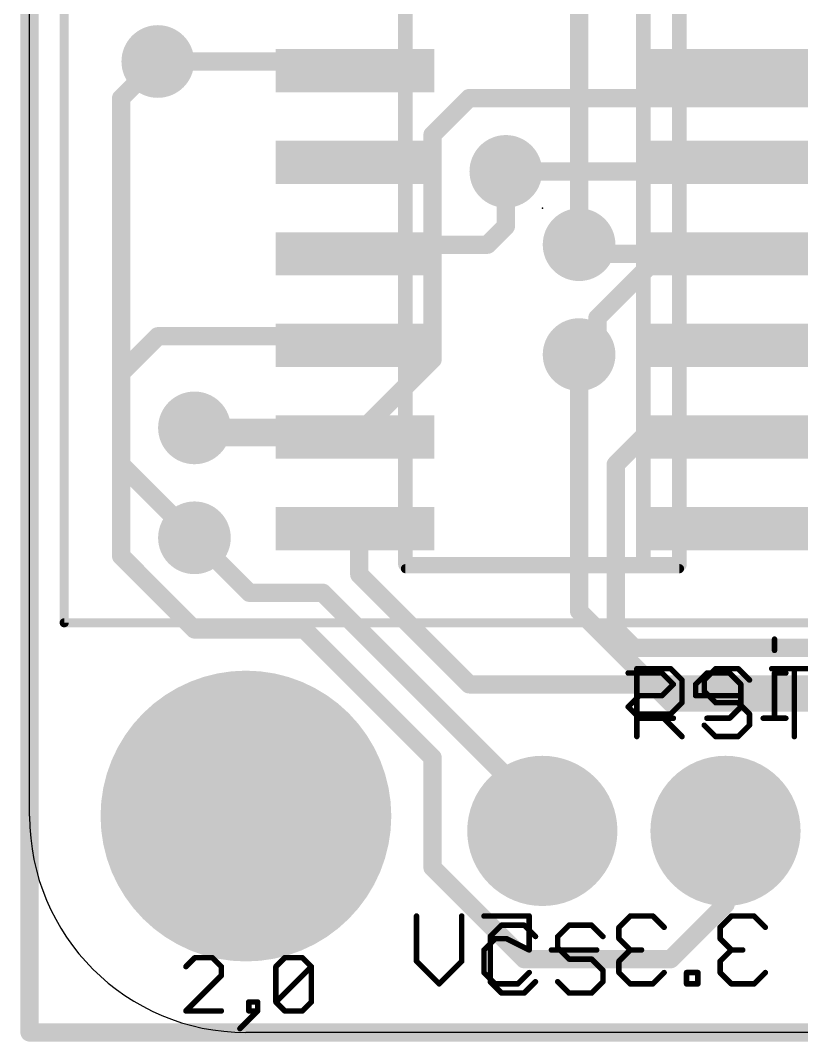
# Model space of a CAD drawing. Extents: x -0.1 to 32.1, y -0.1 to 23.1.
# Drawn here: x -0.13 to 10.71, y -0.13 to 14.03 of the extents above; entities that cross this region are included whole.
import ezdxf

# ---------------------------------------------------------------- set-up
doc = ezdxf.new("R2010")
doc.units = 0
for name, color, linetype in [('1', 12, 'CONTINUOUS'), ('16', 132, 'CONTINUOUS'), ('17', 110, 'CONTINUOUS'), ('18', 110, 'CONTINUOUS'), ('20', 53, 'CONTINUOUS'), ('21', 40, 'CONTINUOUS'), ('22', 6, 'CONTINUOUS'), ('24', 53, 'CONTINUOUS'), ('29', 253, 'CONTINUOUS'), ('39', 12, 'CONTINUOUS'), ('40', 132, 'CONTINUOUS'), ('41', 12, 'CONTINUOUS'), ('42', 132, 'CONTINUOUS'), ('43', 110, 'CONTINUOUS'), ('48', 253, 'CONTINUOUS'), ('52', 253, 'CONTINUOUS')]:
    doc.layers.add(name, color=color, linetype=linetype)

# ---------------------------------------------------------------- blocks, each defined once
blk = doc.blocks.new('ROUNDP')
at = {"const_width": 0.5}
blk.add_lwpolyline([(0, -0.25, 1), (0, 0.25, 1), (0, -0.25)], format="xyb", dxfattribs=at)
blk = doc.blocks.new('RECT')
blk.add_solid([(-0.5, -0.5), (0.5, -0.5), (-0.5, 0.5), (0.5, 0.5)])
blk = doc.blocks.new('ROUNDV')
at = {"const_width": 0.5}
blk.add_lwpolyline([(0, -0.25, 1), (0, 0.25, 1), (0, -0.25)], format="xyb", dxfattribs=at)

msp = doc.modelspace()

# ---------------------------------------------------------------- linework, layer by layer
at = {"layer": '1', "const_width": 0.254}
for points in [[(1.27, 12.954), (1.778, 13.462)], [(1.27, 7.874), (1.27, 12.954)], [(5.588, 12.446), (6.096, 12.954)], [(6.096, 12.954), (13.462, 12.954)], [(5.588, 9.331), (5.588, 12.446)], [(6.604, 11.938), (14.351, 11.938)], [(7.62, 10.922), (7.747, 10.795)], [(7.747, 10.795), (15.621, 10.795)], [(7.62, 5.842), (7.62, 9.398)], [(4.512, 8.255), (5.588, 9.331)], [(2.286, 8.382), (2.413, 8.255)], [(2.413, 8.255), (4.512, 8.255)], [(2.286, 6.858), (1.27, 7.874)], [(8.89, 4.572), (7.62, 5.842)], [(8.89, 4.572), (16.637, 4.572)]]:
    msp.add_lwpolyline(points, dxfattribs=at)
at = {"layer": '1', "const_width": 0.127}
for points in [[(1.8229, 13.4171, 1), (1.7331, 13.5069)], [(1.3335, 12.954, 1), (1.2065, 12.954)], [(1.2251, 12.9989, 1), (1.3149, 12.9091)], [(6.096, 13.0175, 1), (6.096, 12.8905)], [(6.1409, 12.9091, 1), (6.0511, 12.9989)], [(5.6515, 12.446, 1), (5.5245, 12.446)], [(5.5431, 12.4909, 1), (5.6329, 12.4011)], [(6.604, 12.0015, 1), (6.604, 11.8745)], [(7.6649, 10.9669, 1), (7.5751, 10.8771)], [(7.747, 10.8585, 1), (7.747, 10.7315)], [(7.7021, 10.7501, 1), (7.7919, 10.8399)], [(7.6835, 9.398, 1), (7.5565, 9.398)], [(5.5245, 9.331, 1), (5.6515, 9.331)], [(5.6329, 9.2861, 1), (5.5431, 9.3759)], [(2.3309, 8.4269, 1), (2.2411, 8.3371)], [(2.413, 8.3185, 1), (2.413, 8.1915)], [(2.3681, 8.2101, 1), (2.4579, 8.2999)], [(4.4671, 8.2999, 1), (4.5569, 8.2101)], [(4.512, 8.1915, 1), (4.512, 8.3185)], [(1.3149, 7.9189, 1), (1.2251, 7.8291)], [(1.2065, 7.874, 1), (1.3335, 7.874)], [(2.2411, 6.8131, 1), (2.3309, 6.9029)], [(7.6649, 5.8869, 1), (7.5751, 5.7971)], [(7.5565, 5.842, 1), (7.6835, 5.842)], [(8.89, 4.6355, 1), (8.89, 4.5085)], [(8.8451, 4.5271, 1), (8.9349, 4.6169)]]:
    msp.add_lwpolyline(points, format="xyb", dxfattribs=at)
at = {"layer": '16', "const_width": 0.254}
for points in [[(0, 0), (0, 23)], [(7.62, 14.224), (7.62, 10.922)], [(1.778, 13.462), (4.385, 13.462)], [(4.385, 13.462), (4.512, 13.335)], [(9.712, 12.065), (9.839, 12.192)], [(9.839, 12.192), (11.43, 12.192)], [(6.604, 11.176), (6.604, 11.938)], [(6.35, 10.922), (6.604, 11.176)], [(4.512, 10.795), (4.639, 10.922)], [(4.639, 10.922), (6.35, 10.922)], [(9.585, 10.668), (9.712, 10.795)], [(7.874, 9.906), (8.636, 10.668)], [(8.636, 10.668), (9.585, 10.668)], [(7.874, 9.652), (7.874, 9.906)], [(1.27, 9.144), (1.778, 9.652)], [(1.778, 9.652), (4.385, 9.652)], [(4.385, 9.652), (4.512, 9.525)], [(7.62, 9.398), (7.874, 9.652)], [(9.712, 9.525), (9.839, 9.652)], [(9.839, 9.652), (11.684, 9.652)], [(1.27, 6.604), (1.27, 9.144)], [(2.286, 8.382), (4.385, 8.382)], [(4.385, 8.382), (4.512, 8.255)], [(8.128, 7.874), (8.509, 8.255)], [(8.509, 8.255), (9.712, 8.255)], [(8.128, 5.588), (8.128, 7.874)], [(4.512, 6.985), (4.572, 6.925)], [(2.286, 6.858), (3.048, 6.096)], [(4.572, 6.925), (4.572, 6.35)], [(2.286, 5.588), (1.27, 6.604)], [(4.572, 6.35), (6.096, 4.826)], [(3.048, 6.096), (4.064, 6.096)], [(4.064, 6.096), (6.731, 3.429)], [(3.81, 5.588), (2.286, 5.588)], [(5.588, 3.81), (3.81, 5.588)], [(8.382, 5.334), (8.128, 5.588)], [(11.43, 5.334), (8.382, 5.334)], [(6.096, 4.826), (11.176, 4.826)], [(5.588, 2.286), (5.588, 3.81)], [(6.731, 3.429), (6.731, 3.173)], [(6.731, 3.173), (7.11, 2.794)], [(9.652, 2.792), (9.65, 2.794)], [(9.652, 1.778), (9.652, 2.792)], [(6.858, 1.016), (5.588, 2.286)], [(8.89, 1.016), (9.652, 1.778)], [(6.858, 1.016), (8.89, 1.016)], [(32, 0), (0, 0)]]:
    msp.add_lwpolyline(points, dxfattribs=at)
at = {"layer": '16', "const_width": 0.127}
for points in [[(1.778, 13.5255, 1), (1.778, 13.3985)], [(4.4299, 13.5069, 1), (4.3401, 13.4171)], [(4.385, 13.3985, 1), (4.385, 13.5255)], [(4.4671, 13.2901, 1), (4.5569, 13.3799)], [(9.839, 12.2555, 1), (9.839, 12.1285)], [(9.8839, 12.1471, 1), (9.7941, 12.2369)], [(6.6675, 11.938, 1), (6.5405, 11.938)], [(9.6671, 12.1099, 1), (9.7569, 12.0201)], [(6.5405, 11.176, 1), (6.6675, 11.176)], [(6.6489, 11.1311, 1), (6.5591, 11.2209)], [(4.639, 10.9855, 1), (4.639, 10.8585)], [(4.6839, 10.8771, 1), (4.5941, 10.9669)], [(6.35, 10.8585, 1), (6.35, 10.9855)], [(4.4671, 10.8399, 1), (4.5569, 10.7501)], [(6.3051, 10.9669, 1), (6.3949, 10.8771)], [(7.5565, 10.922, 1), (7.6835, 10.922)], [(9.7569, 10.7501, 1), (9.6671, 10.8399)], [(8.636, 10.7315, 1), (8.636, 10.6045)], [(8.6809, 10.6231, 1), (8.5911, 10.7129)], [(9.5401, 10.7129, 1), (9.6299, 10.6231)], [(9.585, 10.6045, 1), (9.585, 10.7315)], [(7.9375, 9.906, 1), (7.8105, 9.906)], [(7.8291, 9.9509, 1), (7.9189, 9.8611)], [(1.778, 9.7155, 1), (1.778, 9.5885)], [(1.8229, 9.6071, 1), (1.7331, 9.6969)], [(4.4299, 9.6969, 1), (4.3401, 9.6071)], [(4.385, 9.5885, 1), (4.385, 9.7155)], [(7.9189, 9.6071, 1), (7.8291, 9.6969)], [(9.839, 9.7155, 1), (9.839, 9.5885)], [(9.8839, 9.6071, 1), (9.7941, 9.6969)], [(4.4671, 9.4801, 1), (4.5569, 9.5699)], [(7.8105, 9.652, 1), (7.9375, 9.652)], [(9.6671, 9.5699, 1), (9.7569, 9.4801)], [(7.5751, 9.4429, 1), (7.6649, 9.3531)], [(1.3335, 9.144, 1), (1.2065, 9.144)], [(1.2251, 9.1889, 1), (1.3149, 9.0991)], [(2.286, 8.4455, 1), (2.286, 8.3185)], [(4.4299, 8.4269, 1), (4.3401, 8.3371)], [(4.385, 8.3185, 1), (4.385, 8.4455)], [(4.4671, 8.2101, 1), (4.5569, 8.2999)], [(8.509, 8.3185, 1), (8.509, 8.1915)], [(8.5539, 8.2101, 1), (8.4641, 8.2999)], [(9.712, 8.1915, 1), (9.712, 8.3185)], [(8.1915, 7.874, 1), (8.0645, 7.874)], [(8.0831, 7.9189, 1), (8.1729, 7.8291)], [(4.5569, 7.0299, 1), (4.4671, 6.9401)], [(2.3309, 6.9029, 1), (2.2411, 6.8131)], [(4.6355, 6.925, 1), (4.5085, 6.925)], [(4.5271, 6.8801, 1), (4.6169, 6.9699)], [(1.3149, 6.6489, 1), (1.2251, 6.5591)], [(1.2065, 6.604, 1), (1.3335, 6.604)], [(4.6169, 6.3949, 1), (4.5271, 6.3051)], [(4.5085, 6.35, 1), (4.6355, 6.35)], [(3.048, 6.1595, 1), (3.048, 6.0325)], [(3.0031, 6.0511, 1), (3.0929, 6.1409)], [(4.1089, 6.1409, 1), (4.0191, 6.0511)], [(4.064, 6.0325, 1), (4.064, 6.1595)], [(2.286, 5.6515, 1), (2.286, 5.5245)], [(2.2411, 5.5431, 1), (2.3309, 5.6329)], [(3.8549, 5.6329, 1), (3.7651, 5.5431)], [(3.81, 5.5245, 1), (3.81, 5.6515)], [(8.1729, 5.6329, 1), (8.0831, 5.5431)], [(8.0645, 5.588, 1), (8.1915, 5.588)], [(8.382, 5.3975, 1), (8.382, 5.2705)], [(8.3371, 5.2891, 1), (8.4269, 5.3789)], [(6.096, 4.8895, 1), (6.096, 4.7625)], [(6.0511, 4.7811, 1), (6.1409, 4.8709)], [(5.6515, 3.81, 1), (5.5245, 3.81)], [(5.5431, 3.7651, 1), (5.6329, 3.8549)], [(6.7945, 3.429, 1), (6.6675, 3.429)], [(6.6861, 3.3841, 1), (6.7759, 3.4739)], [(6.7759, 3.2179, 1), (6.6861, 3.1281)], [(6.6675, 3.173, 1), (6.7945, 3.173)], [(7.0651, 2.7491, 1), (7.1549, 2.8389)], [(9.6949, 2.8389, 1), (9.6051, 2.7491)], [(9.7155, 2.792, 1), (9.5885, 2.792)], [(9.6071, 2.7471, 1), (9.6969, 2.8369)], [(5.6329, 2.3309, 1), (5.5431, 2.2411)], [(5.5245, 2.286, 1), (5.6515, 2.286)], [(9.5885, 1.778, 1), (9.7155, 1.778)], [(9.6969, 1.7331, 1), (9.6071, 1.8229)], [(6.858, 1.0795, 1), (6.858, 0.9525)], [(8.89, 0.9525, 1), (8.89, 1.0795)], [(6.8131, 0.9711, 1), (6.9029, 1.0609)], [(8.8451, 1.0609, 1), (8.9349, 0.9711)], [(0, 0.0635, 1), (0, -0.0635)], [(-0.0635, 0, 1), (0.0635, 0)]]:
    msp.add_lwpolyline(points, format="xyb", dxfattribs=at)
at = {"layer": '20'}
for p, q in [((0, 3), (0, 20)), ((29, 0), (3, 0))]:
    msp.add_line(p, q, dxfattribs=at)
msp.add_arc((3.0001, 3.0001), 3.0001, 180.0019, 269.9981, dxfattribs=at)
at = {"layer": '21'}
for points, const_width in [([(0.48, 17.005), (0.48, 5.68)], 0.127), ([(30.48, 5.68), (0.48, 5.68)], 0.127), ([(8.4201, 4.1021), (8.4201, 5.0427)], 0.0762), ([(8.4201, 5.0427), (8.8904, 5.0427)], 0.0762), ([(8.8904, 5.0427), (9.0472, 4.8859)], 0.0762), ([(9.5124, 5.0427), (9.3556, 4.8859)], 0.0762), ([(9.8259, 5.0427), (9.5124, 5.0427)], 0.0762), ([(9.9827, 4.8859), (9.8259, 5.0427)], 0.0762), ([(10.2911, 5.0427), (10.9182, 5.0427)], 0.0762), ([(10.6047, 4.1021), (10.6047, 5.0427)], 0.0762), ([(9.0472, 4.8859), (9.0472, 4.5724)], 0.0762), ([(9.3556, 4.8859), (9.3556, 4.7292)], 0.0762), ([(9.3556, 4.7292), (9.5124, 4.5724)], 0.0762), ([(9.0472, 4.5724), (8.8904, 4.4156)], 0.0762), ([(9.5124, 4.5724), (9.8259, 4.5724)], 0.0762), ([(9.8259, 4.5724), (9.9827, 4.4156)], 0.0762), ([(8.8904, 4.4156), (8.4201, 4.4156)], 0.0762), ([(8.7336, 4.4156), (9.0472, 4.1021)], 0.0762), ([(9.9827, 4.4156), (9.9827, 4.2589)], 0.0762), ([(9.5124, 4.1021), (9.3556, 4.2589)], 0.0762), ([(9.9827, 4.2589), (9.8259, 4.1021)], 0.0762), ([(9.8259, 4.1021), (9.5124, 4.1021)], 0.0762), ([(6.5449, 1.4867), (6.3881, 1.3299)], 0.0762), ([(6.8584, 1.4867), (6.5449, 1.4867)], 0.0762), ([(7.0152, 1.3299), (6.8584, 1.4867)], 0.0762), ([(7.4804, 1.4867), (7.3236, 1.3299)], 0.0762), ([(7.7939, 1.4867), (7.4804, 1.4867)], 0.0762), ([(7.9507, 1.3299), (7.7939, 1.4867)], 0.0762), ([(6.3881, 1.3299), (6.3881, 0.7029)], 0.0762), ([(7.3236, 1.3299), (7.3236, 1.1732)], 0.0762), ([(7.3236, 1.1732), (7.4804, 1.0164)], 0.0762), ([(7.4804, 1.0164), (7.7939, 1.0164)], 0.0762), ([(7.7939, 1.0164), (7.9507, 0.8596)], 0.0762), ([(7.9507, 0.8596), (7.9507, 0.7029)], 0.0762), ([(6.3881, 0.7029), (6.5449, 0.5461)], 0.0762), ([(6.8584, 0.5461), (7.0152, 0.7029)], 0.0762), ([(7.4804, 0.5461), (7.3236, 0.7029)], 0.0762), ([(7.9507, 0.7029), (7.7939, 0.5461)], 0.0762), ([(6.5449, 0.5461), (6.8584, 0.5461)], 0.0762), ([(7.7939, 0.5461), (7.4804, 0.5461)], 0.0762)]:
    msp.add_lwpolyline(points, dxfattribs=dict(at, const_width=const_width))
for points, const_width in [([(0.48, 5.7118, 1), (0.48, 5.6483)], 0.0635), ([(0.4483, 5.68, 1), (0.5118, 5.68)], 0.0635), ([(8.4391, 5.0427, 1), (8.401, 5.0427)], 0.0381), ([(8.4201, 5.0618, 1), (8.4201, 5.0237)], 0.0381), ([(8.9039, 5.0562, 1), (8.8769, 5.0292)], 0.0381), ([(8.8904, 5.0237, 1), (8.8904, 5.0618)], 0.0381), ([(9.5124, 5.0618, 1), (9.5124, 5.0237)], 0.0381), ([(9.5259, 5.0292, 1), (9.4989, 5.0562)], 0.0381), ([(9.8394, 5.0562, 1), (9.8124, 5.0292)], 0.0381), ([(9.8259, 5.0237, 1), (9.8259, 5.0618)], 0.0381), ([(10.2911, 5.0618, 1), (10.2911, 5.0237)], 0.0381), ([(10.6237, 5.0427, 1), (10.5856, 5.0427)], 0.0381), ([(3, 1.25, 1), (3, 4.75, 1), (3, 1.25)], 0.1524), ([(9.0662, 4.8859, 1), (9.0281, 4.8859)], 0.0381), ([(9.0337, 4.8725, 1), (9.0606, 4.8994)], 0.0381), ([(9.3421, 4.8994, 1), (9.3691, 4.8725)], 0.0381), ([(9.3747, 4.8859, 1), (9.3366, 4.8859)], 0.0381), ([(9.9692, 4.8725, 1), (9.9962, 4.8994)], 0.0381), ([(9.3691, 4.7426, 1), (9.3421, 4.7157)], 0.0381), ([(9.3366, 4.7292, 1), (9.3747, 4.7292)], 0.0381), ([(9.0281, 4.5724, 1), (9.0662, 4.5724)], 0.0381), ([(9.0606, 4.5589, 1), (9.0337, 4.5859)], 0.0381), ([(9.5124, 4.5915, 1), (9.5124, 4.5534)], 0.0381), ([(9.4989, 4.5589, 1), (9.5259, 4.5859)], 0.0381), ([(9.8394, 4.5859, 1), (9.8124, 4.5589)], 0.0381), ([(9.8259, 4.5534, 1), (9.8259, 4.5915)], 0.0381), ([(8.4201, 4.4347, 1), (8.4201, 4.3966)], 0.0381), ([(8.7471, 4.4291, 1), (8.7202, 4.4022)], 0.0381), ([(8.8769, 4.4291, 1), (8.9039, 4.4022)], 0.0381), ([(8.8904, 4.3966, 1), (8.8904, 4.4347)], 0.0381), ([(10.0017, 4.4156, 1), (9.9636, 4.4156)], 0.0381), ([(9.9692, 4.4022, 1), (9.9962, 4.4291)], 0.0381), ([(9.3691, 4.2723, 1), (9.3421, 4.2454)], 0.0381), ([(9.9636, 4.2589, 1), (10.0017, 4.2589)], 0.0381), ([(9.9962, 4.2454, 1), (9.9692, 4.2723)], 0.0381), ([(8.401, 4.1021, 1), (8.4391, 4.1021)], 0.0381), ([(9.0337, 4.0886, 1), (9.0606, 4.1156)], 0.0381), ([(9.5124, 4.1212, 1), (9.5124, 4.0831)], 0.0381), ([(9.4989, 4.0886, 1), (9.5259, 4.1156)], 0.0381), ([(9.8124, 4.1156, 1), (9.8394, 4.0886)], 0.0381), ([(9.8259, 4.0831, 1), (9.8259, 4.1212)], 0.0381), ([(10.5856, 4.1021, 1), (10.6237, 4.1021)], 0.0381), ([(6.5449, 1.5058, 1), (6.5449, 1.4677)], 0.0381), ([(6.5583, 1.4732, 1), (6.5314, 1.5002)], 0.0381), ([(6.8719, 1.5002, 1), (6.8449, 1.4732)], 0.0381), ([(6.8584, 1.4677, 1), (6.8584, 1.5058)], 0.0381), ([(7.4804, 1.5058, 1), (7.4804, 1.4677)], 0.0381), ([(7.4939, 1.4732, 1), (7.4669, 1.5002)], 0.0381), ([(7.8074, 1.5002, 1), (7.7804, 1.4732)], 0.0381), ([(7.7939, 1.4677, 1), (7.7939, 1.5058)], 0.0381), ([(6.4072, 1.3299, 1), (6.3691, 1.3299)], 0.0381), ([(6.3746, 1.3434, 1), (6.4016, 1.3165)], 0.0381), ([(7.0017, 1.3165, 1), (7.0286, 1.3434)], 0.0381), ([(7.3427, 1.3299, 1), (7.3046, 1.3299)], 0.0381), ([(7.3101, 1.3434, 1), (7.3371, 1.3165)], 0.0381), ([(7.9372, 1.3165, 1), (7.9642, 1.3434)], 0.0381), ([(7.3371, 1.1866, 1), (7.3101, 1.1597)], 0.0381), ([(7.3046, 1.1732, 1), (7.3427, 1.1732)], 0.0381), ([(7.4804, 1.0354, 1), (7.4804, 0.9973)], 0.0381), ([(7.4669, 1.0029, 1), (7.4939, 1.0299)], 0.0381), ([(7.8074, 1.0299, 1), (7.7804, 1.0029)], 0.0381), ([(7.7939, 0.9973, 1), (7.7939, 1.0354)], 0.0381), ([(7.9697, 0.8596, 1), (7.9316, 0.8596)], 0.0381), ([(7.9372, 0.8462, 1), (7.9642, 0.8731)], 0.0381), ([(6.4016, 0.7163, 1), (6.3746, 0.6894)], 0.0381), ([(6.3691, 0.7029, 1), (6.4072, 0.7029)], 0.0381), ([(7.0286, 0.6894, 1), (7.0017, 0.7163)], 0.0381), ([(7.3371, 0.7163, 1), (7.3101, 0.6894)], 0.0381), ([(7.9316, 0.7029, 1), (7.9697, 0.7029)], 0.0381), ([(7.9642, 0.6894, 1), (7.9372, 0.7163)], 0.0381), ([(6.5449, 0.5652, 1), (6.5449, 0.5271)], 0.0381), ([(6.5314, 0.5326, 1), (6.5583, 0.5596)], 0.0381), ([(6.8449, 0.5596, 1), (6.8719, 0.5326)], 0.0381), ([(6.8584, 0.5271, 1), (6.8584, 0.5652)], 0.0381), ([(7.4804, 0.5652, 1), (7.4804, 0.5271)], 0.0381), ([(7.4669, 0.5326, 1), (7.4939, 0.5596)], 0.0381), ([(7.7804, 0.5596, 1), (7.8074, 0.5326)], 0.0381), ([(7.7939, 0.5271, 1), (7.7939, 0.5652)], 0.0381)]:
    msp.add_lwpolyline(points, format="xyb", dxfattribs=dict(at, const_width=const_width))
at = {"layer": '22'}
for points, const_width in [([(5.212, 6.43), (9.012, 6.43)], 0.127), ([(10.3299, 5.4535), (10.3299, 5.2967)], 0.0762), ([(8.7707, 4.9832), (8.3004, 4.9832)], 0.0762), ([(8.9275, 4.8264), (8.7707, 4.9832)], 0.0762), ([(9.3927, 4.9832), (9.2359, 4.8264)], 0.0762), ([(9.7062, 4.9832), (9.3927, 4.9832)], 0.0762), ([(9.863, 4.8264), (9.7062, 4.9832)], 0.0762), ([(10.4866, 4.9832), (10.3299, 4.9832)], 0.0762), ([(10.3299, 4.9832), (10.3299, 4.3561)], 0.0762), ([(8.7707, 4.6696), (8.9275, 4.8264)], 0.0762), ([(9.2359, 4.8264), (9.2359, 4.6696)], 0.0762), ([(9.863, 4.5129), (9.863, 4.8264)], 0.0762), ([(8.3004, 4.5129), (8.4572, 4.6696)], 0.0762), ([(8.4572, 4.6696), (8.7707, 4.6696)], 0.0762), ([(9.2359, 4.6696), (9.863, 4.6696)], 0.0762), ([(8.4572, 4.3561), (8.3004, 4.5129)], 0.0762), ([(9.7062, 4.3561), (9.863, 4.5129)], 0.0762), ([(8.9275, 4.3561), (8.4572, 4.3561)], 0.0762), ([(9.3927, 4.3561), (9.7062, 4.3561)], 0.0762), ([(10.4866, 4.3561), (10.1731, 4.3561)], 0.0762), ([(5.3656, 0.9866), (5.3656, 1.6137)], 0.0762), ([(5.9927, 1.6137), (5.9927, 0.9866)], 0.0762), ([(6.3011, 1.6137), (6.9282, 1.6137)], 0.0762), ([(6.9282, 1.6137), (6.9282, 1.1434)], 0.0762), ([(8.3289, 1.6137), (8.1721, 1.4569)], 0.0762), ([(8.6424, 1.6137), (8.3289, 1.6137)], 0.0762), ([(8.7992, 1.4569), (8.6424, 1.6137)], 0.0762), ([(9.7322, 1.6137), (9.5754, 1.4569)], 0.0762), ([(10.0457, 1.6137), (9.7322, 1.6137)], 0.0762), ([(10.2025, 1.4569), (10.0457, 1.6137)], 0.0762), ([(8.1721, 1.4569), (8.1721, 1.3002)], 0.0762), ([(9.5754, 1.4569), (9.5754, 1.3002)], 0.0762), ([(6.4579, 1.3002), (6.3011, 1.1434)], 0.0762), ([(6.6146, 1.3002), (6.4579, 1.3002)], 0.0762), ([(6.9282, 1.1434), (6.6146, 1.3002)], 0.0762), ([(8.1721, 1.3002), (8.3289, 1.1434)], 0.0762), ([(9.5754, 1.3002), (9.7322, 1.1434)], 0.0762), ([(6.3011, 1.1434), (6.3011, 0.8299)], 0.0762), ([(7.8637, 1.1434), (7.2366, 1.1434)], 0.0762), ([(8.3289, 1.1434), (8.1721, 0.9866)], 0.0762), ([(8.3289, 1.1434), (8.4857, 1.1434)], 0.0762), ([(9.7322, 1.1434), (9.5754, 0.9866)], 0.0762), ([(9.7322, 1.1434), (9.889, 1.1434)], 0.0762), ([(5.6791, 0.6731), (5.3656, 0.9866)], 0.0762), ([(5.9927, 0.9866), (5.6791, 0.6731)], 0.0762), ([(8.1721, 0.9866), (8.1721, 0.8299)], 0.0762), ([(9.5754, 0.9866), (9.5754, 0.8299)], 0.0762), ([(6.3011, 0.8299), (6.4579, 0.6731)], 0.0762), ([(6.7714, 0.6731), (6.9282, 0.8299)], 0.0762), ([(8.1721, 0.8299), (8.3289, 0.6731)], 0.0762), ([(8.6424, 0.6731), (8.7992, 0.8299)], 0.0762), ([(9.267, 0.8299), (9.1102, 0.8299)], 0.0762), ([(9.1102, 0.8299), (9.1102, 0.6731)], 0.0762), ([(9.267, 0.6731), (9.267, 0.8299)], 0.0762), ([(9.5754, 0.8299), (9.7322, 0.6731)], 0.0762), ([(10.0457, 0.6731), (10.2025, 0.8299)], 0.0762), ([(6.4579, 0.6731), (6.7714, 0.6731)], 0.0762), ([(8.3289, 0.6731), (8.6424, 0.6731)], 0.0762), ([(9.1102, 0.6731), (9.267, 0.6731)], 0.0762), ([(9.7322, 0.6731), (10.0457, 0.6731)], 0.0762)]:
    msp.add_lwpolyline(points, dxfattribs=dict(at, const_width=const_width))
for points, const_width in [([(5.212, 6.4618, 1), (5.212, 6.3983)], 0.0635), ([(9.012, 6.3983, 1), (9.012, 6.4618)], 0.0635), ([(10.3489, 5.4535, 1), (10.3108, 5.4535)], 0.0381), ([(10.3108, 5.2967, 1), (10.3489, 5.2967)], 0.0381), ([(8.3004, 5.0022, 1), (8.3004, 4.9641)], 0.0381), ([(8.7842, 4.9966, 1), (8.7572, 4.9697)], 0.0381), ([(8.7707, 4.9641, 1), (8.7707, 5.0022)], 0.0381), ([(9.3927, 5.0022, 1), (9.3927, 4.9641)], 0.0381), ([(9.4061, 4.9697, 1), (9.3792, 4.9966)], 0.0381), ([(9.7197, 4.9966, 1), (9.6927, 4.9697)], 0.0381), ([(9.7062, 4.9641, 1), (9.7062, 5.0022)], 0.0381), ([(10.3299, 5.0022, 1), (10.3299, 4.9641)], 0.0381), ([(10.3489, 4.9832, 1), (10.3108, 4.9832)], 0.0381), ([(10.4866, 4.9641, 1), (10.4866, 5.0022)], 0.0381), ([(8.9409, 4.8129, 1), (8.914, 4.8399)], 0.0381), ([(8.914, 4.8129, 1), (8.9409, 4.8399)], 0.0381), ([(9.2224, 4.8399, 1), (9.2494, 4.8129)], 0.0381), ([(9.255, 4.8264, 1), (9.2169, 4.8264)], 0.0381), ([(9.882, 4.8264, 1), (9.8439, 4.8264)], 0.0381), ([(9.8495, 4.8129, 1), (9.8764, 4.8399)], 0.0381), ([(8.4572, 4.6887, 1), (8.4572, 4.6506)], 0.0381), ([(8.4706, 4.6562, 1), (8.4437, 4.6831)], 0.0381), ([(8.7572, 4.6831, 1), (8.7842, 4.6562)], 0.0381), ([(8.7707, 4.6506, 1), (8.7707, 4.6887)], 0.0381), ([(9.2359, 4.6887, 1), (9.2359, 4.6506)], 0.0381), ([(9.2169, 4.6696, 1), (9.255, 4.6696)], 0.0381), ([(9.863, 4.6506, 1), (9.863, 4.6887)], 0.0381), ([(8.3139, 4.5263, 1), (8.2869, 4.4994)], 0.0381), ([(8.2869, 4.5263, 1), (8.3139, 4.4994)], 0.0381), ([(9.8439, 4.5129, 1), (9.882, 4.5129)], 0.0381), ([(9.8764, 4.4994, 1), (9.8495, 4.5263)], 0.0381), ([(8.4572, 4.3752, 1), (8.4572, 4.3371)], 0.0381), ([(8.9275, 4.3371, 1), (8.9275, 4.3752)], 0.0381), ([(9.3927, 4.3752, 1), (9.3927, 4.3371)], 0.0381), ([(9.7062, 4.3371, 1), (9.7062, 4.3752)], 0.0381), ([(10.1731, 4.3752, 1), (10.1731, 4.3371)], 0.0381), ([(10.4866, 4.3371, 1), (10.4866, 4.3752)], 0.0381), ([(8.4437, 4.3426, 1), (8.4706, 4.3696)], 0.0381), ([(9.6927, 4.3696, 1), (9.7197, 4.3426)], 0.0381), ([(10.3108, 4.3561, 1), (10.3489, 4.3561)], 0.0381), ([(5.3846, 1.6137, 1), (5.3465, 1.6137)], 0.0381), ([(6.0117, 1.6137, 1), (5.9736, 1.6137)], 0.0381), ([(6.3011, 1.6328, 1), (6.3011, 1.5947)], 0.0381), ([(6.9472, 1.6137, 1), (6.9091, 1.6137)], 0.0381), ([(6.9282, 1.5947, 1), (6.9282, 1.6328)], 0.0381), ([(8.3289, 1.6328, 1), (8.3289, 1.5947)], 0.0381), ([(8.3424, 1.6002, 1), (8.3154, 1.6272)], 0.0381), ([(8.6559, 1.6272, 1), (8.629, 1.6002)], 0.0381), ([(8.6424, 1.5947, 1), (8.6424, 1.6328)], 0.0381), ([(9.7322, 1.6328, 1), (9.7322, 1.5947)], 0.0381), ([(9.7457, 1.6002, 1), (9.7187, 1.6272)], 0.0381), ([(10.0592, 1.6272, 1), (10.0322, 1.6002)], 0.0381), ([(10.0457, 1.5947, 1), (10.0457, 1.6328)], 0.0381), ([(8.1912, 1.4569, 1), (8.1531, 1.4569)], 0.0381), ([(8.1587, 1.4704, 1), (8.1856, 1.4435)], 0.0381), ([(8.7857, 1.4435, 1), (8.8127, 1.4704)], 0.0381), ([(9.5945, 1.4569, 1), (9.5564, 1.4569)], 0.0381), ([(9.5619, 1.4704, 1), (9.5889, 1.4435)], 0.0381), ([(10.189, 1.4435, 1), (10.216, 1.4704)], 0.0381), ([(6.4579, 1.3192, 1), (6.4579, 1.2811)], 0.0381), ([(6.4713, 1.2867, 1), (6.4444, 1.3136)], 0.0381), ([(6.6232, 1.3172, 1), (6.6061, 1.2831)], 0.0381), ([(6.6146, 1.2811, 1), (6.6146, 1.3192)], 0.0381), ([(8.1856, 1.3136, 1), (8.1587, 1.2867)], 0.0381), ([(8.1531, 1.3002, 1), (8.1912, 1.3002)], 0.0381), ([(9.5889, 1.3136, 1), (9.5619, 1.2867)], 0.0381), ([(9.5564, 1.3002, 1), (9.5945, 1.3002)], 0.0381), ([(6.3201, 1.1434, 1), (6.282, 1.1434)], 0.0381), ([(6.2876, 1.1569, 1), (6.3146, 1.1299)], 0.0381), ([(6.9091, 1.1434, 1), (6.9472, 1.1434)], 0.0381), ([(6.9196, 1.1264, 1), (6.9367, 1.1604)], 0.0381), ([(7.2366, 1.1624, 1), (7.2366, 1.1243)], 0.0381), ([(7.8637, 1.1243, 1), (7.8637, 1.1624)], 0.0381), ([(8.3289, 1.1624, 1), (8.3289, 1.1243)], 0.0381), ([(8.3424, 1.1299, 1), (8.3154, 1.1569)], 0.0381), ([(8.3154, 1.1299, 1), (8.3424, 1.1569)], 0.0381), ([(8.4857, 1.1243, 1), (8.4857, 1.1624)], 0.0381), ([(9.7322, 1.1624, 1), (9.7322, 1.1243)], 0.0381), ([(9.7457, 1.1299, 1), (9.7187, 1.1569)], 0.0381), ([(9.7187, 1.1299, 1), (9.7457, 1.1569)], 0.0381), ([(9.889, 1.1243, 1), (9.889, 1.1624)], 0.0381), ([(5.3465, 0.9866, 1), (5.3846, 0.9866)], 0.0381), ([(5.3791, 1.0001, 1), (5.3521, 0.9732)], 0.0381), ([(5.9736, 0.9866, 1), (6.0117, 0.9866)], 0.0381), ([(6.0061, 0.9732, 1), (5.9792, 1.0001)], 0.0381), ([(8.1912, 0.9866, 1), (8.1531, 0.9866)], 0.0381), ([(8.1587, 1.0001, 1), (8.1856, 0.9732)], 0.0381), ([(9.5945, 0.9866, 1), (9.5564, 0.9866)], 0.0381), ([(9.5619, 1.0001, 1), (9.5889, 0.9732)], 0.0381), ([(6.3146, 0.8433, 1), (6.2876, 0.8164)], 0.0381), ([(6.9416, 0.8164, 1), (6.9147, 0.8433)], 0.0381), ([(8.1856, 0.8433, 1), (8.1587, 0.8164)], 0.0381), ([(8.8127, 0.8164, 1), (8.7857, 0.8433)], 0.0381), ([(9.1102, 0.8489, 1), (9.1102, 0.8108)], 0.0381), ([(9.1293, 0.8299, 1), (9.0912, 0.8299)], 0.0381), ([(9.286, 0.8299, 1), (9.2479, 0.8299)], 0.0381), ([(9.267, 0.8108, 1), (9.267, 0.8489)], 0.0381), ([(9.5889, 0.8433, 1), (9.5619, 0.8164)], 0.0381), ([(10.216, 0.8164, 1), (10.189, 0.8433)], 0.0381), ([(6.282, 0.8299, 1), (6.3201, 0.8299)], 0.0381), ([(6.4579, 0.6922, 1), (6.4579, 0.6541)], 0.0381), ([(6.7714, 0.6541, 1), (6.7714, 0.6922)], 0.0381), ([(8.1531, 0.8299, 1), (8.1912, 0.8299)], 0.0381), ([(8.3289, 0.6922, 1), (8.3289, 0.6541)], 0.0381), ([(8.6424, 0.6541, 1), (8.6424, 0.6922)], 0.0381), ([(9.1102, 0.6922, 1), (9.1102, 0.6541)], 0.0381), ([(9.267, 0.6541, 1), (9.267, 0.6922)], 0.0381), ([(9.5564, 0.8299, 1), (9.5945, 0.8299)], 0.0381), ([(9.7322, 0.6922, 1), (9.7322, 0.6541)], 0.0381), ([(10.0457, 0.6541, 1), (10.0457, 0.6922)], 0.0381), ([(5.6656, 0.6866, 1), (5.6926, 0.6596)], 0.0381), ([(5.6656, 0.6596, 1), (5.6926, 0.6866)], 0.0381), ([(6.4444, 0.6596, 1), (6.4713, 0.6866)], 0.0381), ([(6.7579, 0.6866, 1), (6.7849, 0.6596)], 0.0381), ([(8.3154, 0.6596, 1), (8.3424, 0.6866)], 0.0381), ([(8.629, 0.6866, 1), (8.6559, 0.6596)], 0.0381), ([(9.0912, 0.6731, 1), (9.1293, 0.6731)], 0.0381), ([(9.2479, 0.6731, 1), (9.286, 0.6731)], 0.0381), ([(9.7187, 0.6596, 1), (9.7457, 0.6866)], 0.0381), ([(10.0322, 0.6866, 1), (10.0592, 0.6596)], 0.0381)]:
    msp.add_lwpolyline(points, format="xyb", dxfattribs=dict(at, const_width=const_width))
at = {"layer": '24'}
msp.add_point((7.112, 11.43), dxfattribs=at)
at = {"layer": '39', "const_width": 2.032}
msp.add_lwpolyline([(3, 2, 1), (3, 4, 1), (3, 2)], format="xyb", dxfattribs=at)
at = {"layer": '40', "const_width": 2.032}
msp.add_lwpolyline([(3, 2, 1), (3, 4, 1), (3, 2)], format="xyb", dxfattribs=at)
at = {"layer": '41', "const_width": 2.032}
msp.add_lwpolyline([(3, 2, 1), (3, 4, 1), (3, 2)], format="xyb", dxfattribs=at)
at = {"layer": '42', "const_width": 2.032}
msp.add_lwpolyline([(3, 2, 1), (3, 4, 1), (3, 2)], format="xyb", dxfattribs=at)
at = {"layer": '43', "const_width": 2.032}
msp.add_lwpolyline([(3, 2, 1), (3, 4, 1), (3, 2)], format="xyb", dxfattribs=at)
at = {"layer": '48', "const_width": 0.0762}
for points in [[(2.291, 1.0353), (2.1681, 0.9125)], [(2.5367, 1.0353), (2.291, 1.0353)], [(2.6596, 0.9125), (2.5367, 1.0353)], [(3.4155, 0.9125), (3.5383, 1.0353)], [(3.5383, 1.0353), (3.7841, 1.0353)], [(3.7841, 1.0353), (3.9069, 0.9125)], [(2.6596, 0.7896), (2.6596, 0.9125)], [(3.4155, 0.421), (3.4155, 0.9125)], [(3.4155, 0.421), (3.9069, 0.9125)], [(3.9069, 0.9125), (3.9069, 0.421)], [(2.1681, 0.2981), (2.6596, 0.7896)], [(3.1623, 0.421), (3.0394, 0.421)], [(3.0394, 0.421), (3.0394, 0.2981)], [(3.1623, 0.2981), (3.1623, 0.421)], [(3.5383, 0.2981), (3.4155, 0.421)], [(3.9069, 0.421), (3.7841, 0.2981)], [(2.6596, 0.2981), (2.1681, 0.2981)], [(2.9165, 0.0524), (3.1623, 0.2981)], [(3.0394, 0.2981), (3.1623, 0.2981)], [(3.7841, 0.2981), (3.5383, 0.2981)]]:
    msp.add_lwpolyline(points, dxfattribs=at)
at = {"layer": '48', "const_width": 0.0381}
for points in [[(2.291, 1.0544, 1), (2.291, 1.0163)], [(2.3044, 1.0219, 1), (2.2775, 1.0488)], [(2.5502, 1.0488, 1), (2.5232, 1.0219)], [(2.5367, 1.0163, 1), (2.5367, 1.0544)], [(3.5383, 1.0544, 1), (3.5383, 1.0163)], [(3.5518, 1.0219, 1), (3.5249, 1.0488)], [(3.7975, 1.0488, 1), (3.7706, 1.0219)], [(3.7841, 1.0163, 1), (3.7841, 1.0544)], [(2.1546, 0.9259, 1), (2.1816, 0.899)], [(2.6786, 0.9125, 1), (2.6405, 0.9125)], [(2.6461, 0.899, 1), (2.6731, 0.9259)], [(3.4345, 0.9125, 1), (3.3964, 0.9125)], [(3.402, 0.9259, 1), (3.4289, 0.899)], [(3.926, 0.9125, 1), (3.8879, 0.9125)], [(3.9204, 0.899, 1), (3.8935, 0.9259)], [(3.8935, 0.899, 1), (3.9204, 0.9259)], [(2.6405, 0.7896, 1), (2.6786, 0.7896)], [(2.6731, 0.7761, 1), (2.6461, 0.8031)], [(3.0584, 0.421, 1), (3.0203, 0.421)], [(3.0394, 0.44, 1), (3.0394, 0.4019)], [(3.1813, 0.421, 1), (3.1432, 0.421)], [(3.1623, 0.4019, 1), (3.1623, 0.44)], [(3.3964, 0.421, 1), (3.4345, 0.421)], [(3.4289, 0.4344, 1), (3.402, 0.4075)], [(3.402, 0.4344, 1), (3.4289, 0.4075)], [(3.8879, 0.421, 1), (3.926, 0.421)], [(3.9204, 0.4075, 1), (3.8935, 0.4344)], [(2.1681, 0.3172, 1), (2.1681, 0.2791)], [(2.1546, 0.3116, 1), (2.1816, 0.2846)], [(2.6596, 0.2791, 1), (2.6596, 0.3172)], [(3.0203, 0.2981, 1), (3.0584, 0.2981)], [(3.0394, 0.3172, 1), (3.0394, 0.2791)], [(3.1432, 0.2981, 1), (3.1813, 0.2981)], [(3.1757, 0.2846, 1), (3.1488, 0.3116)], [(3.1623, 0.2791, 1), (3.1623, 0.3172)], [(3.5383, 0.3172, 1), (3.5383, 0.2791)], [(3.5249, 0.2846, 1), (3.5518, 0.3116)], [(3.7706, 0.3116, 1), (3.7975, 0.2846)], [(3.7841, 0.2791, 1), (3.7841, 0.3172)], [(2.903, 0.0658, 1), (2.93, 0.0389)]]:
    msp.add_lwpolyline(points, format="xyb", dxfattribs=at)
at = {"layer": '52', "const_width": 0.2032}
for points in [[(5.212, 16.37), (5.212, 6.49)], [(8.512, 6.49), (8.512, 16.37)], [(9.012, 6.49), (9.012, 16.37)], [(5.212, 6.49), (8.512, 6.49)], [(8.512, 6.49), (9.012, 6.49)]]:
    msp.add_lwpolyline(points, dxfattribs=at)
at = {"layer": '52', "const_width": 0.1016}
for points in [[(5.212, 6.5408, 1), (5.212, 6.4392)], [(5.1612, 6.49, 1), (5.2628, 6.49)], [(8.512, 6.5408, 1), (8.512, 6.4392)], [(8.4612, 6.49, 1), (8.5628, 6.49)], [(8.512, 6.4392, 1), (8.512, 6.5408)], [(8.9612, 6.49, 1), (9.0628, 6.49)], [(9.012, 6.4392, 1), (9.012, 6.5408)]]:
    msp.add_lwpolyline(points, format="xyb", dxfattribs=at)

# ---------------------------------------------------------------- block references
at = {"layer": '16', "xscale": 0.6, "yscale": 2.2, "rotation": 270}
for p in [(4.512, 13.335), (9.712, 13.335), (4.512, 12.065), (9.712, 12.065), (4.512, 10.795), (9.712, 10.795), (4.512, 9.525), (9.712, 9.525), (4.512, 8.255), (9.712, 8.255), (4.512, 6.985), (9.712, 6.985)]:
    msp.add_blockref('RECT', p, dxfattribs=at)
at = {"layer": '17', "xscale": 3, "yscale": 3}
msp.add_blockref('ROUNDP', (3, 3), dxfattribs=at)
msp.add_blockref('ROUNDP', (3, 3), dxfattribs=at)
at = {"layer": '17', "xscale": 1.9304, "yscale": 1.9304, "rotation": 90}
for p in [(7.11, 2.794), (7.11, 2.794), (9.65, 2.794), (9.65, 2.794)]:
    msp.add_blockref('ROUNDP', p, dxfattribs=at)
at = {"layer": '18', "xscale": 1.008, "yscale": 1.008}
for p in [(1.778, 13.462), (1.778, 13.462), (6.604, 11.938), (6.604, 11.938), (7.62, 10.922), (7.62, 10.922), (7.62, 9.398), (7.62, 9.398), (2.286, 8.382), (2.286, 8.382), (2.286, 6.858), (2.286, 6.858)]:
    msp.add_blockref('ROUNDV', p, dxfattribs=at)
at = {"layer": '29', "xscale": 3.1524, "yscale": 3.1524}
msp.add_blockref('ROUNDP', (3, 3), dxfattribs=at)
at = {"layer": '29', "xscale": 2.0828, "yscale": 2.0828, "rotation": 90}
for p in [(7.11, 2.794), (9.65, 2.794)]:
    msp.add_blockref('ROUNDP', p, dxfattribs=at)
at = {"layer": '52', "xscale": 0.49, "yscale": 1.1, "rotation": 270}
for p in [(4.562, 13.335), (9.662, 13.335), (4.562, 12.065), (9.662, 12.065), (4.562, 10.795), (9.662, 10.795), (4.562, 9.525), (9.662, 9.525), (4.562, 8.255), (9.662, 8.255), (4.562, 6.985), (9.662, 6.985)]:
    msp.add_blockref('RECT', p, dxfattribs=at)

doc.saveas('drawing.dxf')
